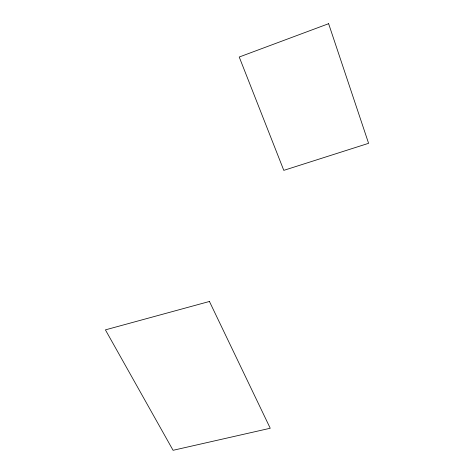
<?xml version="1.0" encoding="UTF-8"?>
<svg xmlns="http://www.w3.org/2000/svg" width="474" height="474" viewBox="0 0 474 474"><rect width="100%" height="100%" fill="white"/><g stroke="black" fill="none" stroke-linecap="round" stroke-linejoin="round"><path stroke-width="0.71" d="M328.618 23.7L239.228 57.022L283.796 170.362L368.594 143.32L328.618 23.7M209.437 301.47L105.406 329.868L173.075 450.3L270.239 428.247L209.437 301.47"/></g></svg>
